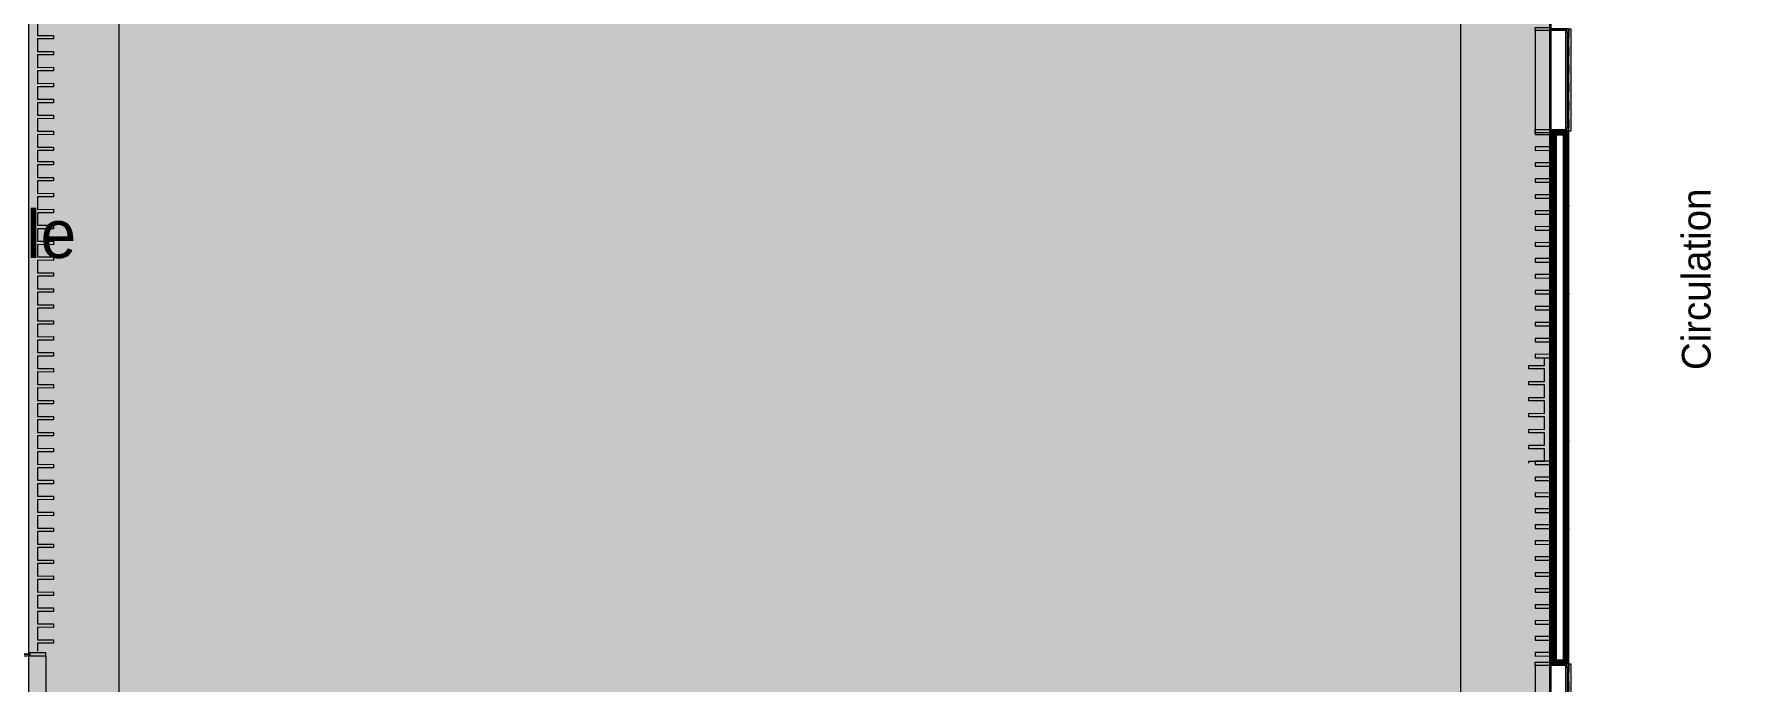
# Model space of a CAD drawing. Header units: millimetres. Extents: x 141848 to 1648660, y -821378 to -151356.
# Drawn here: x 195444 to 222326, y -234804 to -224662 of the extents above; entities that cross this region are included whole.
import ezdxf

# ---------------------------------------------------------------- set-up
doc = ezdxf.new("R2010")
doc.units = ezdxf.units.MM
doc.header["$MEASUREMENT"] = 0
doc.linetypes.add('Traits', pattern=[282.222223, 141.111112, -141.111112])
doc.linetypes.add('Wipeout_Contour', pattern=[1000, 0, -1000])
for name, color, linetype in [('Fenêtres ARCHICAD', 7, 'Continuous'), ('Hachure', 7, 'Continuous'), ('Nouveau_0', 7, 'Continuous'), ('Sols_ Dalles', 7, 'Continuous')]:
    doc.layers.add(name, color=color, linetype=linetype)
doc.styles.add('STYLE_GENERE_1', font='')
doc.styles.get('STYLE_GENERE_1').set_extended_font_data('Agency FB')
pattern_1 = [(45, (0, 0), (-7.0710678, 7.0710678), [])]
pattern_2 = [(45, (0, 175), (-55.684659, 55.684659), [0, -52.5, 0, -78.75]), (110, (175, 175), (74.000794, 26.934086), [0, -38.5, 0, -66.5])]

# ---------------------------------------------------------------- blocks, each defined once
blk = doc.blocks.new('Fenêtre 25_2')
at = {"layer": 'Fenêtres ARCHICAD', "color": 7, "linetype": 'Continuous', "lineweight": 5}
for p, q in [((-775, 480), (-825, 480)), ((-825, 480), (-825, 230)), ((-775, 480), (775, 480)), ((-775, 230), (-775, 480)), ((825, 480), (775, 480)), ((775, 480), (775, 230)), ((825, 230), (825, 480)), ((-825, 230), (-775, 230)), ((-825, 230), (-800, 230)), ((-825, 230), (-800, 230)), ((-775, 230), (-800, 230)), ((-800, 230), (-800, 0)), ((-800, 215), (-800, 230)), ((-800, 215), (-800, 230)), ((-800, 145), (-800, 215)), ((-800, 145), (-800, 215)), ((-800, 145), (-800, 215)), ((-800, 145), (-800, 215)), ((-800, 0), (-775, 0)), ((-775, 0), (-775, 230)), ((800, 230), (775, 230)), ((775, 230), (775, 0)), ((775, 230), (825, 230)), ((775, 0), (800, 0)), ((800, 0), (800, 230)), ((800, 215), (800, 230)), ((800, 215), (800, 230)), ((800, 230), (825, 230)), ((800, 230), (825, 230)), ((800, 145), (800, 215)), ((800, 145), (800, 215)), ((800, 145), (800, 215)), ((800, 145), (800, 215)), ((-800, -20), (800, -20)), ((-800, -50), (-800, -83)), ((-800, -83), (800, -83)), ((800, -83), (800, -50))]:
    blk.add_line(p, q, dxfattribs=at)
at = {"layer": 'Fenêtres ARCHICAD', "color": 7, "linetype": 'Traits', "lineweight": 5}
blk.add_line((-800, -50), (800, -50), dxfattribs=at)
at = {"color": 254, "linetype": 'Wipeout_Contour', "lineweight": 0, "ltscale": 3003.33026}
blk.add_wipeout([(-750, 0), (-750, -50), (750, -50), (750, 0)], dxfattribs=at).dxf.layer = 'Fenêtres ARCHICAD'
at = {"layer": 'Fenêtres ARCHICAD', "color": 7, "linetype": 'Continuous', "lineweight": 5}
for p, q in [((-800, 35), (-800, 145)), ((-800, 35), (-800, 145)), ((-800, 35), (-800, 145)), ((-800, 35), (-800, 145)), ((-800, 0), (-800, 35)), ((-800, 0), (-800, 35)), ((-800, 0), (-750, 0)), ((-800, -35), (-800, 0)), ((-800, -35), (-800, 0)), ((-750, 0), (-750, -50)), ((-750, 0), (750, 0)), ((750, -50), (750, 0)), ((750, 0), (800, 0)), ((800, 35), (800, 145)), ((800, 35), (800, 145)), ((800, 35), (800, 145)), ((800, 35), (800, 145)), ((800, 0), (800, 35)), ((800, 0), (800, 35)), ((800, -35), (800, 0)), ((800, -35), (800, 0)), ((-800, -50), (-800, -35)), ((-800, -50), (-800, -35)), ((-750, -50), (-800, -50)), ((-750, -25), (750, -25)), ((750, -50), (-750, -50)), ((800, -50), (750, -50)), ((800, -50), (800, -35)), ((800, -50), (800, -35))]:
    blk.add_line(p, q, dxfattribs=at)
blk = doc.blocks.new('Mur_12_1', base_point=(195375, -231416))
at = {"layer": 'Fenêtres ARCHICAD', "color": 7, "linetype": 'Continuous', "lineweight": 5, "zscale": 1000, "rotation": 269.9999999999999}
blk.add_blockref('Fenêtre 25_2', (195145, -235175), dxfattribs=at)
blk = doc.blocks.new('Tôle profilée 25_11')
at = {"color": 7, "linetype": 'Continuous', "lineweight": 5}
for p, q in [((0, 3272.5), (0, 3176.5)), ((-250, 3177.5), (-250, 3150)), ((0, 3176.5), (-250, 3177.5)), ((-250, 3150), (-250, 3122.5)), ((-250, 3122.5), (0, 3123.5)), ((0, 3123.5), (0, 2926.5)), ((-250, 2927.5), (-250, 2900)), ((0, 2926.5), (-250, 2927.5)), ((-250, 2900), (-250, 2872.5)), ((-250, 2872.5), (0, 2873.5)), ((0, 2873.5), (0, 2676.5)), ((-250, 2677.5), (-250, 2650)), ((0, 2676.5), (-250, 2677.5)), ((-250, 2650), (-250, 2622.5)), ((-250, 2622.5), (0, 2623.5)), ((-250, 2427.5), (-250, 2400)), ((0, 2426.5), (-250, 2427.5)), ((0, 2623.5), (0, 2426.5)), ((-250, 2400), (-250, 2372.5)), ((-250, 2372.5), (0, 2373.5)), ((-250, 2177.5), (-250, 2150)), ((0, 2176.5), (-250, 2177.5)), ((0, 2373.5), (0, 2176.5)), ((-250, 2150), (-250, 2122.5)), ((-250, 2122.5), (0, 2123.5)), ((-250, 1927.5), (-250, 1900)), ((0, 1926.5), (-250, 1927.5)), ((-250, 1900), (-250, 1872.5)), ((0, 2123.5), (0, 1926.5)), ((-250, 1872.5), (0, 1873.5)), ((-250, 1677.5), (-250, 1650)), ((0, 1676.5), (-250, 1677.5)), ((-250, 1650), (-250, 1622.5)), ((-250, 1622.5), (0, 1623.5)), ((0, 1873.5), (0, 1676.5)), ((0, 1623.5), (0, 1426.5)), ((-250, 1427.5), (-250, 1400)), ((0, 1426.5), (-250, 1427.5)), ((-250, 1400), (-250, 1372.5)), ((-250, 1372.5), (0, 1373.5)), ((0, 1373.5), (0, 1176.5)), ((-250, 1177.5), (-250, 1150)), ((0, 1176.5), (-250, 1177.5)), ((-250, 1150), (-250, 1122.5)), ((-250, 1122.5), (0, 1123.5)), ((0, 1123.5), (0, 926.5)), ((-250, 927.5), (-250, 900)), ((0, 926.5), (-250, 927.5)), ((-250, 900), (-250, 872.5)), ((-250, 872.5), (0, 873.5)), ((0, 873.5), (0, 676.5)), ((-250, 677.5), (-250, 650)), ((0, 676.5), (-250, 677.5)), ((-250, 650), (-250, 622.5)), ((-250, 622.5), (0, 623.5)), ((0, 623.5), (0, 426.5)), ((-250, 427.5), (-250, 400)), ((0, 426.5), (-250, 427.5)), ((-250, 400), (-250, 372.5)), ((-250, 372.5), (0, 373.5)), ((0, 373.5), (0, 176.5)), ((-250, 177.5), (-250, 150)), ((0, 176.5), (-250, 177.5)), ((-250, 150), (-250, 122.5)), ((-250, 122.5), (0, 123.5)), ((0, 123.5), (0, 0))]:
    blk.add_line(p, q, dxfattribs=at)
blk = doc.blocks.new('Tôle profilée 25_12')
at = {"color": 7, "linetype": 'Continuous', "lineweight": 5}
for p, q in [((-250, 3674.9), (-250, 3650)), ((-250, 3650), (-250, 3622.5)), ((-250, 3622.5), (0, 3623.5)), ((0, 3623.5), (0, 3426.5)), ((-250, 3427.5), (-250, 3400)), ((0, 3426.5), (-250, 3427.5)), ((-250, 3400), (-250, 3372.5)), ((-250, 3372.5), (0, 3373.5)), ((0, 3373.5), (0, 3176.5)), ((-250, 3177.5), (-250, 3150)), ((0, 3176.5), (-250, 3177.5)), ((-250, 3150), (-250, 3122.5)), ((-250, 3122.5), (0, 3123.5)), ((0, 3123.5), (0, 2926.5)), ((-250, 2927.5), (-250, 2900)), ((0, 2926.5), (-250, 2927.5)), ((-250, 2900), (-250, 2872.5)), ((-250, 2872.5), (0, 2873.5)), ((0, 2873.5), (0, 2676.5)), ((-250, 2677.5), (-250, 2650)), ((0, 2676.5), (-250, 2677.5)), ((-250, 2650), (-250, 2622.5)), ((-250, 2622.5), (0, 2623.5)), ((-250, 2427.5), (-250, 2400)), ((0, 2426.5), (-250, 2427.5)), ((0, 2623.5), (0, 2426.5)), ((-250, 2400), (-250, 2372.5)), ((-250, 2372.5), (0, 2373.5)), ((-250, 2177.5), (-250, 2150)), ((0, 2176.5), (-250, 2177.5)), ((0, 2373.5), (0, 2176.5)), ((-250, 2150), (-250, 2122.5)), ((-250, 2122.5), (0, 2123.5)), ((-250, 1927.5), (-250, 1900)), ((0, 1926.5), (-250, 1927.5)), ((-250, 1900), (-250, 1872.5)), ((0, 2123.5), (0, 1926.5)), ((-250, 1872.5), (0, 1873.5)), ((-250, 1677.5), (-250, 1650)), ((0, 1676.5), (-250, 1677.5)), ((-250, 1650), (-250, 1622.5)), ((-250, 1622.5), (0, 1623.5)), ((0, 1873.5), (0, 1676.5)), ((0, 1623.5), (0, 1426.5)), ((-250, 1427.5), (-250, 1400)), ((0, 1426.5), (-250, 1427.5)), ((-250, 1400), (-250, 1372.5)), ((-250, 1372.5), (0, 1373.5)), ((0, 1373.5), (0, 1176.5)), ((-250, 1177.5), (-250, 1150)), ((0, 1176.5), (-250, 1177.5)), ((-250, 1150), (-250, 1122.5)), ((-250, 1122.5), (0, 1123.5)), ((0, 1123.5), (0, 926.5)), ((-250, 927.5), (-250, 900)), ((0, 926.5), (-250, 927.5)), ((-250, 900), (-250, 872.5)), ((-250, 872.5), (0, 873.5)), ((0, 873.5), (0, 676.5)), ((-250, 677.5), (-250, 650)), ((0, 676.5), (-250, 677.5)), ((-250, 650), (-250, 622.5)), ((-250, 622.5), (0, 623.5)), ((0, 623.5), (0, 426.5)), ((-250, 427.5), (-250, 400)), ((0, 426.5), (-250, 427.5)), ((-250, 400), (-250, 372.5)), ((-250, 372.5), (0, 373.5)), ((0, 373.5), (0, 176.5)), ((-250, 177.5), (-250, 150)), ((0, 176.5), (-250, 177.5)), ((-250, 150), (-250, 122.5)), ((-250, 122.5), (0, 123.5)), ((0, 123.5), (0, 0))]:
    blk.add_line(p, q, dxfattribs=at)
blk = doc.blocks.new('Tôle profilée 25_14')
at = {"color": 7, "linetype": 'Continuous', "lineweight": 5}
for p, q in [((0, 6245.1), (0, 6176.5)), ((-250, 6177.5), (-250, 6150)), ((0, 6176.5), (-250, 6177.5)), ((-250, 6150), (-250, 6122.5)), ((-250, 6122.5), (0, 6123.5)), ((-250, 5927.5), (-250, 5900)), ((0, 5926.5), (-250, 5927.5)), ((0, 6123.5), (0, 5926.5)), ((-250, 5900), (-250, 5872.5)), ((-250, 5872.5), (0, 5873.5)), ((-250, 5677.5), (-250, 5650)), ((0, 5676.5), (-250, 5677.5)), ((-250, 5650), (-250, 5622.5)), ((0, 5873.5), (0, 5676.5)), ((-250, 5622.5), (0, 5623.5)), ((-250, 5427.5), (-250, 5400)), ((0, 5426.5), (-250, 5427.5)), ((-250, 5400), (-250, 5372.5)), ((0, 5623.5), (0, 5426.5)), ((-250, 5372.5), (0, 5373.5)), ((-250, 5177.5), (-250, 5150)), ((0, 5176.5), (-250, 5177.5)), ((-250, 5150), (-250, 5122.5)), ((-250, 5122.5), (0, 5123.5)), ((0, 5373.5), (0, 5176.5)), ((0, 5123.5), (0, 4926.5)), ((-250, 4927.5), (-250, 4900)), ((0, 4926.5), (-250, 4927.5)), ((-250, 4900), (-250, 4872.5)), ((-250, 4872.5), (0, 4873.5)), ((0, 4873.5), (0, 4676.5)), ((-250, 4677.5), (-250, 4650)), ((0, 4676.5), (-250, 4677.5)), ((-250, 4650), (-250, 4622.5)), ((-250, 4622.5), (0, 4623.5)), ((0, 4623.5), (0, 4426.5)), ((-250, 4427.5), (-250, 4400)), ((0, 4426.5), (-250, 4427.5)), ((-250, 4400), (-250, 4372.5)), ((-250, 4372.5), (0, 4373.5)), ((0, 4373.5), (0, 4176.5)), ((-250, 4177.5), (-250, 4150)), ((0, 4176.5), (-250, 4177.5)), ((-250, 4150), (-250, 4122.5)), ((-250, 4122.5), (0, 4123.5)), ((0, 4123.5), (0, 3926.5)), ((-250, 3927.5), (-250, 3900)), ((0, 3926.5), (-250, 3927.5)), ((-250, 3900), (-250, 3872.5)), ((-250, 3872.5), (0, 3873.5)), ((0, 3873.5), (0, 3676.5)), ((-250, 3677.5), (-250, 3650)), ((0, 3676.5), (-250, 3677.5)), ((-250, 3650), (-250, 3622.5)), ((-250, 3622.5), (0, 3623.5)), ((0, 3623.5), (0, 3426.5)), ((-250, 3427.5), (-250, 3400)), ((0, 3426.5), (-250, 3427.5)), ((-250, 3400), (-250, 3372.5)), ((-250, 3372.5), (0, 3373.5)), ((0, 3373.5), (0, 3176.5)), ((-250, 3177.5), (-250, 3150)), ((0, 3176.5), (-250, 3177.5)), ((-250, 3150), (-250, 3122.5)), ((-250, 3122.5), (0, 3123.5)), ((0, 3123.5), (0, 2926.5)), ((-250, 2927.5), (-250, 2900)), ((0, 2926.5), (-250, 2927.5)), ((-250, 2900), (-250, 2872.5)), ((-250, 2872.5), (0, 2873.5)), ((0, 2873.5), (0, 2676.5)), ((-250, 2677.5), (-250, 2650)), ((0, 2676.5), (-250, 2677.5)), ((-250, 2650), (-250, 2622.5)), ((-250, 2622.5), (0, 2623.5)), ((-250, 2427.5), (-250, 2400)), ((0, 2426.5), (-250, 2427.5)), ((0, 2623.5), (0, 2426.5)), ((-250, 2400), (-250, 2372.5)), ((-250, 2372.5), (0, 2373.5)), ((-250, 2177.5), (-250, 2150)), ((0, 2176.5), (-250, 2177.5)), ((0, 2373.5), (0, 2176.5)), ((-250, 2150), (-250, 2122.5)), ((-250, 2122.5), (0, 2123.5)), ((-250, 1927.5), (-250, 1900)), ((0, 1926.5), (-250, 1927.5)), ((-250, 1900), (-250, 1872.5)), ((0, 2123.5), (0, 1926.5)), ((-250, 1872.5), (0, 1873.5)), ((-250, 1677.5), (-250, 1650)), ((0, 1676.5), (-250, 1677.5)), ((-250, 1650), (-250, 1622.5)), ((-250, 1622.5), (0, 1623.5)), ((0, 1873.5), (0, 1676.5)), ((0, 1623.5), (0, 1426.5)), ((-250, 1427.5), (-250, 1400)), ((0, 1426.5), (-250, 1427.5)), ((-250, 1400), (-250, 1372.5)), ((-250, 1372.5), (0, 1373.5)), ((0, 1373.5), (0, 1176.5)), ((-250, 1177.5), (-250, 1150)), ((0, 1176.5), (-250, 1177.5)), ((-250, 1150), (-250, 1122.5)), ((-250, 1122.5), (0, 1123.5)), ((0, 1123.5), (0, 926.5)), ((-250, 927.5), (-250, 900)), ((0, 926.5), (-250, 927.5)), ((-250, 900), (-250, 872.5)), ((-250, 872.5), (0, 873.5)), ((0, 873.5), (0, 676.5)), ((-250, 677.5), (-250, 650)), ((0, 676.5), (-250, 677.5)), ((-250, 650), (-250, 622.5)), ((-250, 622.5), (0, 623.5)), ((0, 623.5), (0, 426.5)), ((-250, 427.5), (-250, 400)), ((0, 426.5), (-250, 427.5)), ((-250, 400), (-250, 372.5)), ((-250, 372.5), (0, 373.5)), ((0, 373.5), (0, 176.5)), ((-250, 177.5), (-250, 150)), ((0, 176.5), (-250, 177.5)), ((-250, 150), (-250, 122.5)), ((-250, 122.5), (0, 123.5)), ((0, 123.5), (0, 0))]:
    blk.add_line(p, q, dxfattribs=at)
blk = doc.blocks.new('Tôle profilée 25_18')
at = {"color": 7, "linetype": 'Continuous', "lineweight": 5}
for p, q in [((0, 2810.7), (0, 2676.5)), ((-250, 2677.5), (-250, 2650)), ((0, 2676.5), (-250, 2677.5)), ((-250, 2650), (-250, 2622.5)), ((-250, 2622.5), (0, 2623.5)), ((-250, 2427.5), (-250, 2400)), ((0, 2426.5), (-250, 2427.5)), ((0, 2623.5), (0, 2426.5)), ((-250, 2400), (-250, 2372.5)), ((-250, 2372.5), (0, 2373.5)), ((-250, 2177.5), (-250, 2150)), ((0, 2176.5), (-250, 2177.5)), ((0, 2373.5), (0, 2176.5)), ((-250, 2150), (-250, 2122.5)), ((-250, 2122.5), (0, 2123.5)), ((-250, 1927.5), (-250, 1900)), ((0, 1926.5), (-250, 1927.5)), ((-250, 1900), (-250, 1872.5)), ((0, 2123.5), (0, 1926.5)), ((-250, 1872.5), (0, 1873.5)), ((-250, 1677.5), (-250, 1650)), ((0, 1676.5), (-250, 1677.5)), ((-250, 1650), (-250, 1622.5)), ((-250, 1622.5), (0, 1623.5)), ((0, 1873.5), (0, 1676.5)), ((0, 1623.5), (0, 1426.5)), ((-250, 1427.5), (-250, 1400)), ((0, 1426.5), (-250, 1427.5)), ((-250, 1400), (-250, 1372.5)), ((-250, 1372.5), (0, 1373.5)), ((0, 1373.5), (0, 1176.5)), ((-250, 1177.5), (-250, 1150)), ((0, 1176.5), (-250, 1177.5)), ((-250, 1150), (-250, 1122.5)), ((-250, 1122.5), (0, 1123.5)), ((0, 1123.5), (0, 926.5)), ((-250, 927.5), (-250, 900)), ((0, 926.5), (-250, 927.5)), ((-250, 900), (-250, 872.5)), ((-250, 872.5), (0, 873.5)), ((0, 873.5), (0, 676.5)), ((-250, 677.5), (-250, 650)), ((0, 676.5), (-250, 677.5)), ((-250, 650), (-250, 622.5)), ((-250, 622.5), (0, 623.5)), ((0, 623.5), (0, 426.5)), ((-250, 427.5), (-250, 400)), ((0, 426.5), (-250, 427.5)), ((-250, 400), (-250, 372.5)), ((-250, 372.5), (0, 373.5)), ((0, 373.5), (0, 176.5)), ((-250, 177.5), (-250, 150)), ((0, 176.5), (-250, 177.5)), ((-250, 150), (-250, 122.5)), ((-250, 122.5), (0, 123.5)), ((0, 123.5), (0, 0))]:
    blk.add_line(p, q, dxfattribs=at)
blk = doc.blocks.new('Tôle profilée 25_41')
at = {"color": 7, "linetype": 'Continuous', "lineweight": 5}
for p, q in [((-250, 1427.5), (-250, 1400)), ((0, 1426.5), (-250, 1427.5)), ((-250, 1400), (-250, 1372.5)), ((-250, 1372.5), (0, 1373.5)), ((0, 1474), (0, 1426.5)), ((0, 1373.5), (0, 1176.5)), ((-250, 1177.5), (-250, 1150)), ((0, 1176.5), (-250, 1177.5)), ((-250, 1150), (-250, 1122.5)), ((-250, 1122.5), (0, 1123.5)), ((0, 1123.5), (0, 926.5)), ((-250, 927.5), (-250, 900)), ((0, 926.5), (-250, 927.5)), ((-250, 900), (-250, 872.5)), ((-250, 872.5), (0, 873.5)), ((0, 873.5), (0, 676.5)), ((-250, 677.5), (-250, 650)), ((0, 676.5), (-250, 677.5)), ((-250, 650), (-250, 622.5)), ((-250, 622.5), (0, 623.5)), ((0, 623.5), (0, 426.5)), ((-250, 427.5), (-250, 400)), ((0, 426.5), (-250, 427.5)), ((-250, 400), (-250, 372.5)), ((-250, 372.5), (0, 373.5)), ((0, 373.5), (0, 176.5)), ((-250, 177.5), (-250, 150)), ((0, 176.5), (-250, 177.5)), ((-250, 150), (-250, 122.5)), ((-250, 122.5), (0, 123.5)), ((0, 123.5), (0, 0))]:
    blk.add_line(p, q, dxfattribs=at)
blk = doc.blocks.new('Tôle profilée 25_42')
at = {"color": 7, "linetype": 'Continuous', "lineweight": 5}
for p, q in [((-250, 1652.7), (-250, 1650)), ((-250, 1650), (-250, 1622.5)), ((-250, 1622.5), (0, 1623.5)), ((0, 1623.5), (0, 1426.5)), ((-250, 1427.5), (-250, 1400)), ((0, 1426.5), (-250, 1427.5)), ((-250, 1400), (-250, 1372.5)), ((-250, 1372.5), (0, 1373.5)), ((0, 1373.5), (0, 1176.5)), ((-250, 1177.5), (-250, 1150)), ((0, 1176.5), (-250, 1177.5)), ((-250, 1150), (-250, 1122.5)), ((-250, 1122.5), (0, 1123.5)), ((0, 1123.5), (0, 926.5)), ((-250, 927.5), (-250, 900)), ((0, 926.5), (-250, 927.5)), ((-250, 900), (-250, 872.5)), ((-250, 872.5), (0, 873.5)), ((0, 873.5), (0, 676.5)), ((-250, 677.5), (-250, 650)), ((0, 676.5), (-250, 677.5)), ((-250, 650), (-250, 622.5)), ((-250, 622.5), (0, 623.5)), ((0, 623.5), (0, 426.5)), ((-250, 427.5), (-250, 400)), ((0, 426.5), (-250, 427.5)), ((-250, 400), (-250, 372.5)), ((-250, 372.5), (0, 373.5)), ((0, 373.5), (0, 176.5)), ((-250, 177.5), (-250, 150)), ((0, 176.5), (-250, 177.5)), ((-250, 150), (-250, 122.5)), ((-250, 122.5), (0, 123.5)), ((0, 123.5), (0, 0))]:
    blk.add_line(p, q, dxfattribs=at)

msp = doc.modelspace()

# ---------------------------------------------------------------- hatches: boundary and pattern name
at = {"linetype": 'Continuous', "lineweight": 0, "true_color": 0x6f6f6f}
h = msp.add_hatch(color=8, dxfattribs=at)
h.paths.add_polyline_path([(141848.442, -295062.571), (269220.821, -293826.868), (269220.821, -270902.734), (268763.049, -270902.734), (254213.6, -271040.575), (254213.6, -163437.635), (153156.2, -163437.635), (153156.2, -271040.575), (153182.962, -271040.57), (153183.146, -272000.514, -0.409427364), (149183.681, -275935.042), (141848.442, -275935.042)])
h.paths.add_polyline_path([(158435.584, -260639.953), (155145.584, -260639.953), (155145.584, -248364.953), (155145.584, -243089.974), (155145.584, -242189.974), (158435.584, -242189.974)], flags=0)
h.paths.add_polyline_path([(161503.433, -171995.57), (161503.433, -193810.571), (161503.433, -230015.57), (161503.433, -260810.571), (196775.042, -260810.571), (196775.042, -222495.57), (186955.542, -222495.57), (186955.542, -218295.57), (196754.55, -218295.57), (196754.55, -208495.57), (196754.55, -204495.57), (193355.542, -204495.57), (193355.542, -195161.535), (195576.034, -195161.535), (195576.034, -189810.571), (217850.068, -189810.571), (217850.068, -262266.885), (245610.045, -262266.885), (245610.045, -253395.571), (245626.034, -253395.571), (246426.034, -253395.571), (247826.034, -253395.571), (247826.034, -248005.571), (247826.034, -246605.571), (245626.034, -246605.571), (245610.045, -246605.571), (245610.045, -171995.57), (212806.28, -171995.57)], flags=0)
h.paths.add_polyline_path([(162737.042, -269433.913, -0.09031866), (162858.773, -268727.623, -0.201448728), (163912.639, -267592.74, -0.104211445), (164718.006, -267415.055), (165317.979, -267409.371, -0.104044608), (166125.354, -267571.244, -0.238255457), (167284.257, -268953.318, -0.055188622), (167336.836, -269390.334), (167338.931, -269611.438), (167351.046, -270890.267), (167092.583, -271892.761, -0.267949192), (165370.083, -272909.124), (164770.11, -272914.808, -0.193717464), (163379.252, -272370.185, -0.070568756), (163028.663, -271931.262, -0.131652498), (162751.253, -270933.845)], flags=0)
h.paths.add_polyline_path([(175327.752, -275599.002, -0.415791099), (173316.986, -273599.031), (173316.986, -273452.052), (173330.488, -267377.824, -0.380556701), (175316.986, -265609.826), (175394.714, -265609.826), (175394.714, -270609.826), (190394.714, -270609.826), (190394.714, -265609.826), (195356.191, -265609.826, -0.414213562), (196856.191, -267109.826), (196856.191, -273660.699, -0.345501612), (195137.285, -275433.432)], flags=0)
h.paths.add_polyline_path([(205510.093, -271504.083, -0.134473934), (205230.948, -270484.937), (205230.948, -268984.937, -0.414213562), (207230.948, -266984.937), (207830.948, -266984.937, -0.414213562), (209830.948, -268984.937), (209830.948, -270484.937, -0.128820346), (209574.03, -271465.581, -0.270936291), (207830.948, -272484.937), (207230.948, -272484.937, -0.264979997)], flags=0)
h.paths.add_polyline_path([(217862.687, -273329.325), (217869.949, -267730.336, -0.098561509), (218100.718, -266943.721), (218117.681, -266951.545, -0.258849002), (219955.479, -265605.827), (219953.141, -265587.294), (220637.569, -265587.294), (220637.569, -265687.294), (220637.569, -270687.294), (250537.569, -270687.294), (250537.569, -265687.294), (252208.004, -265687.294), (254186.294, -265687.294), (254186.294, -267687.294), (254186.294, -271062.255, 0.001345761), (254186.323, -271073.021), (254197.209, -273095.233, -0.414213562), (252208.004, -275105.97), (243484.534, -275105.97, -0.005188955), (243431.438, -275116.103), (235447.992, -275196.191), (220071.012, -275253.24, -0.386553331), (217873.089, -273475.385, -0.025189219)], flags=0)
at = {"layer": 'Sols_ Dalles', "linetype": 'Continuous', "lineweight": 0, "true_color": 0x2e271c}
msp.add_hatch(color=250, dxfattribs=at).paths.add_polyline_path([(161503.433, -171995.57), (161503.433, -230015.57), (161503.433, -260810.571), (196775.042, -260810.571), (196775.042, -260795.571), (196775.042, -258649.982), (196775.042, -258010.558), (196775.042, -222495.57), (186955.542, -222495.57), (186955.542, -218295.57), (196754.55, -218295.57), (196754.55, -204495.57), (193355.542, -204495.57), (193355.542, -195161.535), (195576.034, -195161.535), (195576.034, -189810.571), (217805.542, -189810.571), (217805.542, -253395.57), (217805.542, -253415.571), (219205.542, -253415.571), (219205.542, -253395.57), (219205.542, -188410.571), (191955.542, -188410.571), (191955.542, -190035.076), (194140.476, -190023.061), (194160.967, -193749.52), (191976.034, -193761.535), (191955.542, -200380.57), (191955.542, -205895.57), (195354.55, -205895.57), (195354.55, -216895.57), (185555.542, -216895.57), (185555.542, -223895.57), (195354.55, -223895.57), (195354.55, -258649.982), (195354.55, -259410.571), (163990.222, -259410.571), (162860.681, -259410.571), (162860.681, -231415.57), (162860.681, -173395.57), (244226.034, -173395.57), (244226.034, -248005.571), (245626.034, -248005.571), (246426.034, -248005.571), (246426.034, -251817.03), (245610.045, -251817.03), (244211.034, -251817.03), (244211.034, -253395.571), (246426.034, -253395.571), (247826.034, -253395.571), (247826.034, -248005.571), (247826.034, -246605.571), (245626.034, -246605.571), (245626.034, -171995.57)])

# ---------------------------------------------------------------- linework, layer by layer
at = {"layer": 'Nouveau_0', "color": 7, "linetype": 'Continuous', "lineweight": 5}
msp.add_lwpolyline([(244226.034, -173395.57), (244226.034, -253395.57), (219226.034, -253395.57), (219226.034, -173395.57)], close=True, dxfattribs=at)
at = {"layer": 'Sols_ Dalles', "color": 250, "linetype": 'Continuous', "lineweight": 5, "true_color": 0x1f1f1f}
for points in [[(219205.542, -253395.57), (219205.542, -188410.571), (191955.542, -188410.571), (191955.542, -200380.57), (191955.542, -205895.57), (195354.55, -205895.57), (195354.55, -216895.57), (185555.542, -216895.57), (185555.542, -223895.57), (195354.55, -223895.57), (195354.55, -258649.982)], [(195576.034, -189810.571), (217805.542, -189810.571), (217805.542, -253395.57)], [(196775.042, -258010.558), (196775.042, -222495.57), (186955.542, -222495.57), (186955.542, -218295.57), (196754.55, -218295.57), (196754.55, -204495.57), (193355.542, -204495.57), (193355.542, -201780.57), (193355.542, -195161.535)]]:
    msp.add_lwpolyline(points, dxfattribs=at)

# ---------------------------------------------------------------- block references
at = {"color": 7, "linetype": 'Continuous', "lineweight": 5, "xscale": -1, "zscale": 1000}
for name, p in [('Tôle profilée 25_18', (195494.042, -226606.313)), ('Tôle profilée 25_41', (195494.042, -228080.313))]:
    msp.add_blockref(name, p, dxfattribs=at)
at = {"color": 7, "linetype": 'Continuous', "lineweight": 5, "zscale": 1000}
for name, p in [('Tôle profilée 25_12', (219225.542, -229852.418)), ('Tôle profilée 25_11', (219225.542, -234524.869))]:
    msp.add_blockref(name, p, dxfattribs=at)
at = {"color": 7, "linetype": 'Continuous', "lineweight": 5, "xscale": -1, "zscale": 1000, "rotation": 180}
msp.add_blockref('Tôle profilée 25_42', (219126.034, -229726.925), dxfattribs=at)

# ---------------------------------------------------------------- texts
at = {"layer": 'Hachure', "insert": (221506, -228500), "char_height": 450, "attachment_point": 5, "rotation": 90, "style": 'STYLE_GENERE_1'}
msp.add_mtext('\\A1;{\\pqc;\\fAgency FB|b0|i0|c0|p34;Circulation}', dxfattribs=at)
at = {"layer": 'Hachure', "color": 250, "linetype": 'Continuous', "lineweight": 5, "true_color": 0x1f1f1f, "insert": (190765.613, -227795.804), "char_height": 750, "attachment_point": 5, "style": 'STYLE_GENERE_1'}
msp.add_mtext("\\A1;{\\pqc;\\fAgency FB|b0|i0|c0|p34;Grand Réservoir D'huile}", dxfattribs=at)

# ---------------------------------------------------------------- next in the draw order: block references
at = {"color": 7, "lineweight": 5}
msp.add_blockref('Mur_12_1', (195375.042, -231415.57), dxfattribs=at)

# ---------------------------------------------------------------- next in the draw order: wipeouts: each hides what was drawn before it
at = {"color": 254, "linetype": 'Wipeout_Contour', "lineweight": 0, "ltscale": 1260384.985733226}
msp.add_wipeout([(219310.542, -226247.556), (219420.542, -226247.556), (219420.542, -226177.556), (219240.542, -226177.556)], dxfattribs=at)
at = {"color": 254, "linetype": 'Wipeout_Contour', "lineweight": 0, "ltscale": 1284361.470106726}
msp.add_wipeout([(219310.542, -234454.869), (219240.542, -234524.869), (219420.542, -234524.869), (219420.542, -234454.869)], dxfattribs=at)

# ---------------------------------------------------------------- next in the draw order: hatches: boundary and pattern name
at = {"linetype": 'Continuous', "lineweight": 5, "true_color": 0x5f5f5f}
h = msp.add_hatch(dxfattribs=at)
h.set_pattern_fill('Briques_terre_cuite__int_97', color=251, style=0, pattern_type=2)
h.set_pattern_definition(pattern_1)
h.paths.add_polyline_path([(219310.542, -226247.556), (219420.542, -226247.556), (219420.542, -226177.556), (219240.542, -226177.556)])
h = msp.add_hatch(dxfattribs=at)
h.set_pattern_fill('Briques_terre_cuite__int_97', color=251, style=0, pattern_type=2)
h.set_pattern_definition(pattern_1)
h.paths.add_polyline_path([(219310.542, -234454.869), (219240.542, -234524.869), (219420.542, -234524.869), (219420.542, -234454.869)])

# ---------------------------------------------------------------- next in the draw order: linework, layer by layer
at = {"color": 7, "linetype": 'Continuous', "lineweight": 5}
for p, q in [((219225.542, -226177.556), (219225.542, -226202.556)), ((219240.542, -226177.556), (219225.542, -226177.556)), ((219310.542, -226177.556), (219240.542, -226177.556)), ((219310.542, -226177.556), (219240.542, -226177.556)), ((219420.542, -226177.556), (219310.542, -226177.556)), ((219420.542, -226177.556), (219310.542, -226177.556)), ((219310.542, -226247.556), (219420.542, -226247.556)), ((219455.542, -226177.556), (219420.542, -226177.556)), ((219490.542, -226177.556), (219455.542, -226177.556)), ((219505.542, -226177.556), (219490.542, -226177.556)), ((219225.542, -234499.869), (219225.542, -234524.869)), ((219240.542, -234524.869), (219225.542, -234524.869)), ((219310.542, -234524.869), (219240.542, -234524.869)), ((219310.542, -234524.869), (219240.542, -234524.869)), ((219310.542, -234454.869), (219420.542, -234454.869)), ((219420.542, -234524.869), (219310.542, -234524.869)), ((219420.542, -234524.869), (219310.542, -234524.869)), ((219455.542, -234524.869), (219420.542, -234524.869)), ((219490.542, -234524.869), (219455.542, -234524.869)), ((219505.542, -234524.869), (219490.542, -234524.869))]:
    msp.add_line(p, q, dxfattribs=at)

# ---------------------------------------------------------------- next in the draw order: block references
at = {"color": 7, "linetype": 'Continuous', "lineweight": 5, "xscale": -1, "zscale": 1000}
msp.add_blockref('Tôle profilée 25_14', (195494.042, -234325.458), dxfattribs=at)

# ---------------------------------------------------------------- next in the draw order: block references
at = {"layer": 'Fenêtres ARCHICAD', "color": 7, "linetype": 'Continuous', "lineweight": 5, "xscale": -1, "zscale": 1000, "rotation": 90}
for p in [(219455.542, -225377.556), (219455.542, -235324.869)]:
    msp.add_blockref('Fenêtre 25_2', p, dxfattribs=at)

# ---------------------------------------------------------------- next in the draw order: wipeouts: each hides what was drawn before it
at = {"color": 254, "linetype": 'Wipeout_Contour', "lineweight": 0, "ltscale": 1265262.558585493}
msp.add_wipeout([(219225.542, -229815), (219240.542, -229815), (219240.542, -226177.556), (219225.542, -226177.556)], dxfattribs=at)
at = {"color": 254, "linetype": 'Wipeout_Contour', "lineweight": 0, "ltscale": 1279384.2632544}
msp.add_wipeout([(219225.542, -234524.869), (219240.542, -234524.869), (219240.542, -231289), (219225.542, -231289)], dxfattribs=at)

# ---------------------------------------------------------------- next in the draw order: hatches: boundary and pattern name
at = {"linetype": 'Continuous', "lineweight": 5, "true_color": 0x5f5f5f}
h = msp.add_hatch(dxfattribs=at)
h.set_pattern_fill('Enduit_0001', color=251, style=0, pattern_type=2)
h.set_pattern_definition(pattern_2)
h.paths.add_polyline_path([(219225.542, -229815), (219240.542, -229815), (219240.542, -226177.556), (219225.542, -226177.556)])
h = msp.add_hatch(dxfattribs=at)
h.set_pattern_fill('Enduit_0001', color=251, style=0, pattern_type=2)
h.set_pattern_definition(pattern_2)
h.paths.add_polyline_path([(219225.542, -234524.869), (219240.542, -234524.869), (219240.542, -231289), (219225.542, -231289)])

# ---------------------------------------------------------------- next in the draw order: wipeouts: each hides what was drawn before it
at = {"color": 254, "linetype": 'Wipeout_Contour', "lineweight": 0, "ltscale": 1243347.861820587}
msp.add_wipeout([(219225.542, -231289), (219240.542, -231289), (219240.542, -229815), (219225.542, -229815)], dxfattribs=at)

# ---------------------------------------------------------------- next in the draw order: hatches: boundary and pattern name
at = {"linetype": 'Continuous', "lineweight": 5, "true_color": 0x5f5f5f}
h = msp.add_hatch(dxfattribs=at)
h.set_pattern_fill('Enduit_0001', color=251, style=0, pattern_type=2)
h.set_pattern_definition(pattern_2)
h.paths.add_polyline_path([(219225.542, -231289), (219240.542, -231289), (219240.542, -229815), (219225.542, -229815)])

# ---------------------------------------------------------------- next in the draw order: wipeouts: each hides what was drawn before it
at = {"color": 254, "linetype": 'Wipeout_Contour', "lineweight": 0, "ltscale": 1265430.666701744}
msp.add_wipeout([(219240.542, -229815), (219310.542, -229815), (219310.542, -226177.556), (219240.542, -226177.556)], dxfattribs=at)
at = {"color": 254, "linetype": 'Wipeout_Contour', "lineweight": 0, "ltscale": 1279449.658348162}
msp.add_wipeout([(219240.542, -234524.869), (219310.542, -234524.869), (219310.542, -231289), (219240.542, -231289)], dxfattribs=at)

# ---------------------------------------------------------------- next in the draw order: hatches: boundary and pattern name
at = {"linetype": 'Continuous', "lineweight": 5, "true_color": 0x5f5f5f}
h = msp.add_hatch(dxfattribs=at)
h.set_pattern_fill('Briques_terre_cuite__int_97', color=251, style=0, pattern_type=2)
h.set_pattern_definition(pattern_1)
h.paths.add_polyline_path([(219240.542, -229815), (219310.542, -229815), (219310.542, -226177.556), (219240.542, -226177.556)])
h = msp.add_hatch(dxfattribs=at)
h.set_pattern_fill('Briques_terre_cuite__int_97', color=251, style=0, pattern_type=2)
h.set_pattern_definition(pattern_1)
h.paths.add_polyline_path([(219240.542, -234524.869), (219310.542, -234524.869), (219310.542, -231289), (219240.542, -231289)])

# ---------------------------------------------------------------- next in the draw order: wipeouts: each hides what was drawn before it
at = {"color": 254, "linetype": 'Wipeout_Contour', "lineweight": 0, "ltscale": 1243466.840339266}
msp.add_wipeout([(219240.542, -231289), (219310.542, -231289), (219310.542, -229815), (219240.542, -229815)], dxfattribs=at)

# ---------------------------------------------------------------- next in the draw order: hatches: boundary and pattern name
at = {"linetype": 'Continuous', "lineweight": 5, "true_color": 0x5f5f5f}
h = msp.add_hatch(dxfattribs=at)
h.set_pattern_fill('Briques_terre_cuite__int_97', color=251, style=0, pattern_type=2)
h.set_pattern_definition(pattern_1)
h.paths.add_polyline_path([(219240.542, -231289), (219310.542, -231289), (219310.542, -229815), (219240.542, -229815)])

# ---------------------------------------------------------------- next in the draw order: wipeouts: each hides what was drawn before it
at = {"color": 254, "linetype": 'Wipeout_Contour', "lineweight": 0, "ltscale": 1243719.88514588}
msp.add_wipeout([(219310.542, -231289), (219420.542, -231289), (219420.542, -229815), (219310.542, -229815)], dxfattribs=at)

# ---------------------------------------------------------------- next in the draw order: wipeouts: each hides what was drawn before it
at = {"color": 254, "linetype": 'Wipeout_Contour', "lineweight": 0, "ltscale": 1265730.470584759}
msp.add_wipeout([(219310.542, -229815), (219420.542, -229815), (219420.542, -226247.556), (219310.542, -226247.556)], dxfattribs=at)
at = {"color": 254, "linetype": 'Wipeout_Contour', "lineweight": 0, "ltscale": 1279645.378463733}
msp.add_wipeout([(219310.542, -234454.869), (219420.542, -234454.869), (219420.542, -231289), (219310.542, -231289)], dxfattribs=at)

# ---------------------------------------------------------------- next in the draw order: linework, layer by layer
at = {"color": 7, "linetype": 'Continuous', "lineweight": 5}
for p, q in [((219240.542, -229815), (219240.542, -226177.556)), ((219240.542, -231289), (219240.542, -229815)), ((219225.542, -231289.418), (219225.542, -231289)), ((219240.542, -234524.869), (219240.542, -231289))]:
    msp.add_line(p, q, dxfattribs=at)
at = {"color": 7, "linetype": 'Continuous', "lineweight": 5, "flags": 128}
for points in [[(219225.542, -229815), (219225.542, -226177.556)], [(219225.542, -231289), (219225.542, -229815)], [(219225.542, -234524.869), (219225.542, -231289)]]:
    msp.add_lwpolyline(points, dxfattribs=at)

# ---------------------------------------------------------------- next in the draw order: wipeouts: each hides what was drawn before it
at = {"color": 254, "linetype": 'Wipeout_Contour', "lineweight": 0, "ltscale": 1265997.470005612}
msp.add_wipeout([(219490.542, -229815), (219505.542, -229815), (219505.542, -226177.556), (219490.542, -226177.556)], dxfattribs=at)
at = {"color": 254, "linetype": 'Wipeout_Contour', "lineweight": 0, "ltscale": 1280111.065148805}
msp.add_wipeout([(219490.542, -234524.87), (219505.542, -234524.87), (219505.542, -231289), (219490.542, -231289)], dxfattribs=at)

# ---------------------------------------------------------------- next in the draw order: hatches: boundary and pattern name
at = {"linetype": 'Continuous', "lineweight": 5, "true_color": 0x5f5f5f}
h = msp.add_hatch(dxfattribs=at)
h.set_pattern_fill('Enduit_0001', color=251, style=0, pattern_type=2)
h.set_pattern_definition(pattern_2)
h.paths.add_polyline_path([(219490.542, -229815), (219505.542, -229815), (219505.542, -226177.556), (219490.542, -226177.556)])
h = msp.add_hatch(dxfattribs=at)
h.set_pattern_fill('Enduit_0001', color=251, style=0, pattern_type=2)
h.set_pattern_definition(pattern_2)
h.paths.add_polyline_path([(219490.542, -234524.87), (219505.542, -234524.87), (219505.542, -231289), (219490.542, -231289)])

# ---------------------------------------------------------------- next in the draw order: wipeouts: each hides what was drawn before it
at = {"color": 254, "linetype": 'Wipeout_Contour', "lineweight": 0, "ltscale": 1244095.775740375}
msp.add_wipeout([(219490.542, -231289), (219505.542, -231289), (219505.542, -229815), (219490.542, -229815)], dxfattribs=at)

# ---------------------------------------------------------------- next in the draw order: hatches: boundary and pattern name
at = {"linetype": 'Continuous', "lineweight": 5, "true_color": 0x5f5f5f}
h = msp.add_hatch(dxfattribs=at)
h.set_pattern_fill('Enduit_0001', color=251, style=0, pattern_type=2)
h.set_pattern_definition(pattern_2)
h.paths.add_polyline_path([(219490.542, -231289), (219505.542, -231289), (219505.542, -229815), (219490.542, -229815)])

# ---------------------------------------------------------------- next in the draw order: wipeouts: each hides what was drawn before it
at = {"color": 254, "linetype": 'Wipeout_Contour', "lineweight": 0, "ltscale": 1265879.579869993}
msp.add_wipeout([(219420.542, -229815), (219490.542, -229815), (219490.542, -226177.556), (219420.542, -226177.556)], dxfattribs=at)
at = {"color": 254, "linetype": 'Wipeout_Contour', "lineweight": 0, "ltscale": 1279994.475037139}
msp.add_wipeout([(219420.542, -234524.869), (219490.542, -234524.869), (219490.542, -231289), (219420.542, -231289)], dxfattribs=at)

# ---------------------------------------------------------------- next in the draw order: hatches: boundary and pattern name
at = {"linetype": 'Continuous', "lineweight": 5, "true_color": 0x5f5f5f}
h = msp.add_hatch(dxfattribs=at)
h.set_pattern_fill('Briques_terre_cuite__int_97', color=251, style=0, pattern_type=2)
h.set_pattern_definition(pattern_1)
h.paths.add_polyline_path([(219420.542, -229815), (219490.542, -229815), (219490.542, -226177.556), (219420.542, -226177.556)])
h = msp.add_hatch(dxfattribs=at)
h.set_pattern_fill('Briques_terre_cuite__int_97', color=251, style=0, pattern_type=2)
h.set_pattern_definition(pattern_1)
h.paths.add_polyline_path([(219420.542, -234524.869), (219490.542, -234524.869), (219490.542, -231289), (219420.542, -231289)])

# ---------------------------------------------------------------- next in the draw order: wipeouts: each hides what was drawn before it
at = {"color": 254, "linetype": 'Wipeout_Contour', "lineweight": 0, "ltscale": 1243975.800609914}
msp.add_wipeout([(219420.542, -231289), (219490.542, -231289), (219490.542, -229815), (219420.542, -229815)], dxfattribs=at)

# ---------------------------------------------------------------- next in the draw order: hatches: boundary and pattern name
at = {"linetype": 'Continuous', "lineweight": 5, "true_color": 0x5f5f5f}
h = msp.add_hatch(dxfattribs=at)
h.set_pattern_fill('Briques_terre_cuite__int_97', color=251, style=0, pattern_type=2)
h.set_pattern_definition(pattern_1)
h.paths.add_polyline_path([(219420.542, -231289), (219490.542, -231289), (219490.542, -229815), (219420.542, -229815)])

# ---------------------------------------------------------------- next in the draw order: linework, layer by layer
at = {"color": 7, "linetype": 'Continuous', "lineweight": 5}
for p, q in [((219310.542, -229815), (219310.542, -226247.556)), ((219420.542, -229815), (219420.542, -226247.556)), ((219490.542, -229815), (219490.542, -226177.556)), ((219310.542, -231289), (219310.542, -229815)), ((219420.542, -231289), (219420.542, -229815)), ((219490.542, -231289), (219490.542, -229815)), ((219310.542, -234454.869), (219310.542, -231289)), ((219420.542, -234454.869), (219420.542, -231289)), ((219490.542, -234524.87), (219490.542, -231289)), ((219505.542, -231289.418), (219505.542, -231289))]:
    msp.add_line(p, q, dxfattribs=at)
at = {"color": 7, "linetype": 'Continuous', "lineweight": 5, "flags": 128}
for points in [[(219505.542, -229815), (219505.542, -226177.556)], [(219505.542, -231289), (219505.542, -229815)], [(219505.542, -234524.869), (219505.542, -231289)]]:
    msp.add_lwpolyline(points, dxfattribs=at)

doc.saveas('drawing.dxf')
